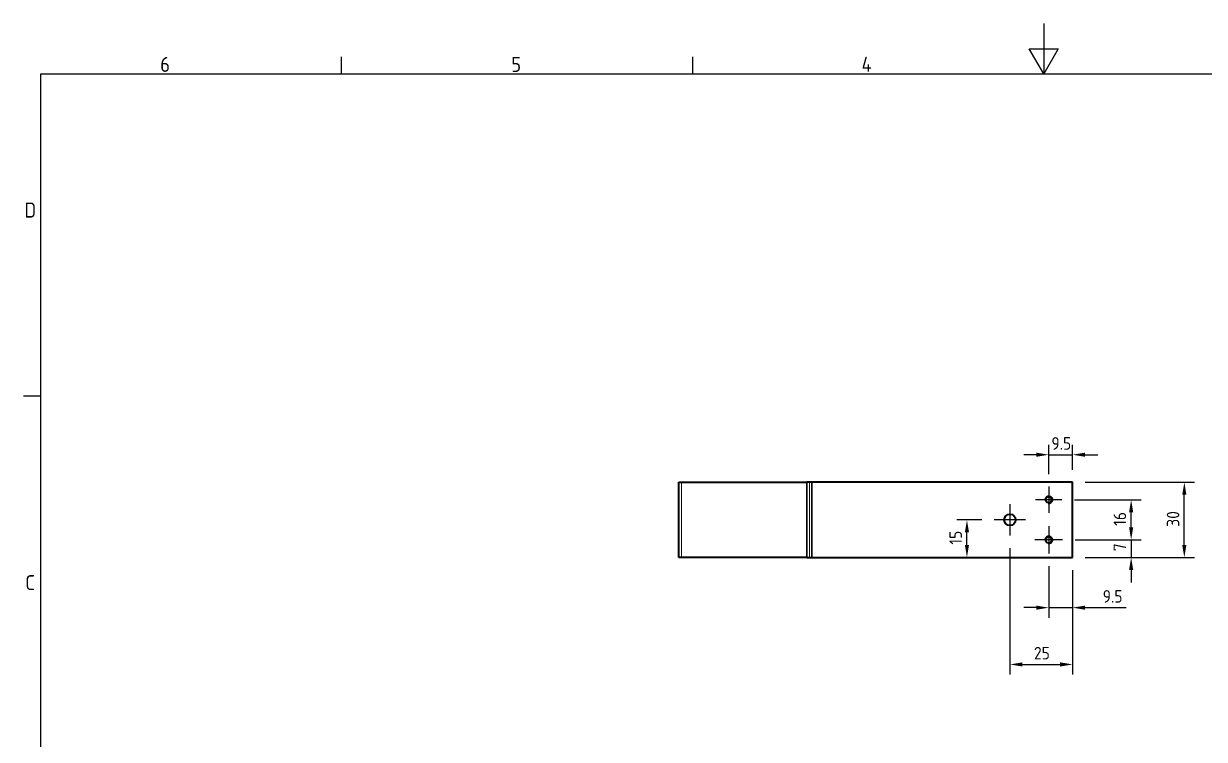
# Model space of a CAD drawing. Header units: millimetres. Extents: x 0 to 840, y 0 to 594.
# Drawn here: x 13.2 to 484.1, y 308.7 to 594 of the extents above; entities that cross this region are included whole.
import ezdxf

# ---------------------------------------------------------------- set-up
doc = ezdxf.new("R2010")
doc.units = ezdxf.units.MM
doc.header["$LTSCALE"] = 2
doc.linetypes.add('CHAIN', pattern=[0.7087, 0.4724, -0.0591, 0.1181, -0.0591])
doc.linetypes.add('DASHED', pattern=[0.2067, 0.1654, -0.0413])
doc.layers.get('0').update_dxf_attribs({"color": 3, "lineweight": 25, "true_color": 0x00ff00})
for name, color, linetype, lineweight, true_color in [('가려진 것(ISO)', 2, 'DASHED', 18, 0xffff00), ('가려진 좁은 것(ISO)', 2, 'DASHED', 18, 0xffff00), ('가시적인 것(ISO)', 3, 'Continuous', 40, 0x00ff00), ('가시적인 좁은 것(ISO)', 3, 'Continuous', 35, 0x00ff00), ('중심 표식(ISO)', 1, 'Continuous', 25, 0xff0000), ('치수(ISO)', 2, 'Continuous', 25, 0xffff00)]:
    doc.layers.add(name, color=color, linetype=linetype, lineweight=lineweight, true_color=true_color)
doc.layers.add('경계(ISO)', color=7, linetype='Continuous', lineweight=25)
doc.styles.add('문자 텍스트_PSTEK_POSCO', font='isocp.shx')
doc.styles.add('치수 텍스트_PSTEK_POSCO', font='isocp.shx')
doc.dimstyles.new('치수_PSTEK_POSCO', dxfattribs={"dimscale": 2, "dimtxt": 2.5, "dimasz": 2.5, "dimexe": 2, "dimexo": 2.5, "dimgap": 1, "dimtad": 1, "dimrnd": 1e-08, "dimdsep": 46, "dimtxsty": '치수 텍스트_PSTEK_POSCO', "dimcen": 0.09, "dimdle": 10, "dimclrd": 7, "dimclre": 7, "dimclrt": 2, "dimadec": 1, "dimazin": 2, "dimtfac": 1, "dimtmove": 0, "dimatfit": 3, "dimfxl": 1, "dimtolj": 1, "dimlwd": -1, "dimlwe": -1, "dimarcsym": 0})

# ---------------------------------------------------------------- blocks, each defined once
blk = doc.blocks.new('경계 Default Border')
at = {"layer": '경계(ISO)'}
for p, q in [((70, 287.0000076293945), (70, 290.4000091552734)), ((140, 287.0000076293945), (140, 290.4000091552734)), ((10, 222.7499961853027), (6.599999666213989, 222.7499961853027))]:
    blk.add_line(p, q, dxfattribs=at)
at = {"layer": '경계(ISO)', "flags": 128}
for points in [[(210, 297.0000076293945), (210, 287.0000076293945), (207.1132469177246, 292.0000076293945), (212.8867530822754, 292.0000076293945), (210, 287.0000076293945)], [(10, 10), (10, 287.0000076293945), (410, 287.0000076293945), (410, 10), (10, 10)]]:
    blk.add_lwpolyline(points, dxfattribs=at)
at = {"layer": '경계(ISO)', "color": 2, "true_color": 0xffff00, "char_height": 3.00000011920929, "attachment_point": 7, "style": '문자 텍스트_PSTEK_POSCO'}
for s, insert in [('6', (33.83253864943981, 287.3713945155963)), ('5', (103.8325386494398, 287.3713945155963)), ('4', (173.6662693321705, 287.4)), ('D', (6.766269272565841, 258.3463944559917)), ('C', (6.932538589835167, 184.0963944559917))]:
    blk.add_mtext(s, dxfattribs=dict(at, insert=insert))
blk = doc.blocks.new('*D22')
at = {"layer": 'Defpoints', "color": 0, "transparency": 16777216}
for p in [(427.2299953537924, 404.2105752641418), (454.8455194962315, 404.2105752641418), (427.5004953537923, 388.2105752641417)]:
    blk.add_point(p, dxfattribs=at)
at = {"layer": '치수(ISO)', "color": 7, "transparency": 16777216}
for p, q in [((432.2299953537924, 404.2105752641418), (458.8455194962315, 404.2105752641418)), ((454.8455194962315, 393.2105752641417), (454.8455194962315, 399.2105752641418)), ((432.5004953537923, 388.2105752641417), (458.8455194962315, 388.2105752641417))]:
    blk.add_line(p, q, dxfattribs=at)
for points in [[(454.0121861628982, 399.2105752641418), (455.6788528295648, 399.2105752641418), (454.8455194962315, 404.2105752641418)], [(454.0121861628982, 393.2105752641417), (455.6788528295648, 393.2105752641417), (454.8455194962315, 388.2105752641417)]]:
    blk.add_solid(points, dxfattribs=at)
at = {"layer": '치수(ISO)', "color": 2, "transparency": 16777216, "insert": (450.3455194962314, 393.8365595161102), "char_height": 5, "attachment_point": 4, "rotation": 90, "style": '치수 텍스트_PSTEK_POSCO'}
blk.add_mtext('\\A1;16', dxfattribs=at)
blk = doc.blocks.new('*D28')
at = {"layer": 'Defpoints', "color": 0, "transparency": 16777216}
for p in [(431.5004953537924, 422.1707985913356), (431.5004953537924, 411.2105752641417), (422.0004953537924, 409.4400752641417)]:
    blk.add_point(p, dxfattribs=at)
at = {"layer": '치수(ISO)', "color": 7, "transparency": 16777216}
for p, q in [((422.0004953537924, 414.4400752641417), (422.0004953537924, 426.1707985913356)), ((431.5004953537924, 416.2105752641417), (431.5004953537924, 426.1707985913356)), ((417.0004953537924, 422.1707985913356), (412.0004953537924, 422.1707985913356)), ((422.0004953537924, 422.1707985913356), (431.5004953537924, 422.1707985913356)), ((436.5004953537924, 422.1707985913356), (441.5004953537924, 422.1707985913356))]:
    blk.add_line(p, q, dxfattribs=at)
for points in [[(417.0004953537924, 423.0041319246689), (417.0004953537924, 421.3374652580023), (422.0004953537924, 422.1707985913356)], [(436.5004953537924, 423.0041319246689), (436.5004953537924, 421.3374652580023), (431.5004953537924, 422.1707985913356)]]:
    blk.add_solid(points, dxfattribs=at)
at = {"layer": '치수(ISO)', "color": 2, "transparency": 16777216, "insert": (423.0433885726059, 426.6707985913356), "char_height": 5, "attachment_point": 4, "style": '치수 텍스트_PSTEK_POSCO'}
blk.add_mtext('\\A1;9.5', dxfattribs=at)
blk = doc.blocks.new('*D29')
at = {"layer": 'Defpoints', "color": 0, "transparency": 16777216}
for p in [(406.5004953537924, 389.9605752641417), (431.5004953537924, 381.2105752641417), (431.5004953537924, 338.5781241930301)]:
    blk.add_point(p, dxfattribs=at)
at = {"layer": '치수(ISO)', "color": 7, "transparency": 16777216}
for p, q in [((406.5004953537924, 384.9605752641417), (406.5004953537924, 334.5781241930301)), ((431.5004953537924, 376.2105752641417), (431.5004953537924, 334.5781241930301)), ((411.5004953537924, 338.5781241930301), (426.5004953537924, 338.5781241930301))]:
    blk.add_line(p, q, dxfattribs=at)
for points in [[(411.5004953537924, 339.4114575263634), (411.5004953537924, 337.7447908596968), (406.5004953537924, 338.5781241930301)], [(426.5004953537924, 339.4114575263634), (426.5004953537924, 337.7447908596968), (431.5004953537924, 338.5781241930301)]]:
    blk.add_solid(points, dxfattribs=at)
at = {"layer": '치수(ISO)', "color": 2, "transparency": 16777216, "insert": (416.0834577112307, 343.0786163190143), "char_height": 5, "attachment_point": 4, "style": '치수 텍스트_PSTEK_POSCO'}
blk.add_mtext('\\A1;25', dxfattribs=at)
blk = doc.blocks.new('*D30')
at = {"layer": 'Defpoints', "color": 0, "transparency": 16777216}
for p in [(389.3676787635154, 396.2105752641417), (400.2504953537924, 396.2105752641417), (389.3676787635152, 381.2105752641417)]:
    blk.add_point(p, dxfattribs=at)
at = {"layer": '치수(ISO)', "color": 7, "transparency": 16777216}
for p, q in [((395.2504953537924, 396.2105752641417), (385.3676787635154, 396.2105752641417)), ((389.3676787635154, 386.2105752641417), (389.3676787635154, 391.2105752641417))]:
    blk.add_line(p, q, dxfattribs=at)
for points in [[(388.534345430182, 391.2105752641417), (390.2010120968487, 391.2105752641417), (389.3676787635154, 396.2105752641417)], [(388.534345430182, 386.2105752641417), (390.2010120968487, 386.2105752641417), (389.3676787635153, 381.2105752641417)]]:
    blk.add_solid(points, dxfattribs=at)
at = {"layer": '치수(ISO)', "color": 2, "transparency": 16777216, "insert": (384.8676787635152, 386.3570218735484), "char_height": 5, "attachment_point": 4, "rotation": 90, "style": '치수 텍스트_PSTEK_POSCO'}
blk.add_mtext('\\A1;15', dxfattribs=at)
blk = doc.blocks.new('*D31')
at = {"layer": 'Defpoints', "color": 0, "transparency": 16777216}
for p in [(431.5004953537924, 411.2105752641417), (476.0528571619844, 411.2105752641417), (431.5004953537924, 381.2105752641417)]:
    blk.add_point(p, dxfattribs=at)
at = {"layer": '치수(ISO)', "color": 7, "transparency": 16777216}
for p, q in [((436.5004953537924, 411.2105752641417), (480.0528571619844, 411.2105752641417)), ((476.0528571619844, 386.2105752641417), (476.0528571619844, 406.2105752641417)), ((436.5004953537924, 381.2105752641417), (480.0528571619844, 381.2105752641417))]:
    blk.add_line(p, q, dxfattribs=at)
for points in [[(475.2195238286511, 406.2105752641417), (476.8861904953177, 406.2105752641417), (476.0528571619844, 411.2105752641417)], [(475.2195238286511, 386.2105752641417), (476.8861904953177, 386.2105752641417), (476.0528571619844, 381.2105752641417)]]:
    blk.add_solid(points, dxfattribs=at)
at = {"layer": '치수(ISO)', "color": 2, "transparency": 16777216, "insert": (471.5528571619843, 393.4586067602047), "char_height": 5, "attachment_point": 4, "rotation": 90, "style": '치수 텍스트_PSTEK_POSCO'}
blk.add_mtext('\\A1;30', dxfattribs=at)
blk = doc.blocks.new('*D32')
at = {"layer": 'Defpoints', "color": 0, "transparency": 16777216}
for p in [(422.0004953537924, 382.7105752641418), (431.5004953537924, 381.2105752641417), (431.5004953537924, 361.2105752641417)]:
    blk.add_point(p, dxfattribs=at)
at = {"layer": '치수(ISO)', "color": 7, "transparency": 16777216}
for p, q in [((422.0004953537924, 377.7105752641418), (422.0004953537924, 357.2105752641417)), ((431.5004953537924, 376.2105752641417), (431.5004953537924, 357.2105752641417)), ((417.0004953537924, 361.2105752641417), (412.0004953537924, 361.2105752641417)), ((422.0004953537924, 361.2105752641417), (431.5004953537924, 361.2105752641417)), ((436.5004953537924, 361.2105752641417), (452.9147089161655, 361.2105752641417))]:
    blk.add_line(p, q, dxfattribs=at)
for points in [[(417.0004953537924, 362.043908597475), (417.0004953537924, 360.3772419308084), (422.0004953537924, 361.2105752641417)], [(436.5004953537924, 362.043908597475), (436.5004953537924, 360.3772419308084), (431.5004953537924, 361.2105752641417)]]:
    blk.add_solid(points, dxfattribs=at)
at = {"layer": '치수(ISO)', "color": 2, "transparency": 16777216, "insert": (443.5004953537924, 365.7105752641417), "char_height": 5, "attachment_point": 4, "style": '치수 텍스트_PSTEK_POSCO'}
blk.add_mtext('\\A1;9.5', dxfattribs=at)
blk = doc.blocks.new('*D33')
at = {"layer": 'Defpoints', "color": 0, "transparency": 16777216}
for p in [(427.5004953537923, 388.2105752641417), (431.5004953537924, 381.2105752641417), (454.8455194962315, 381.2105752641417)]:
    blk.add_point(p, dxfattribs=at)
at = {"layer": '치수(ISO)', "color": 7, "transparency": 16777216}
for p, q in [((454.8455194962315, 393.2105752641417), (454.8455194962315, 398.2105752641417)), ((432.5004953537923, 388.2105752641417), (458.8455194962315, 388.2105752641417)), ((454.8455194962315, 388.2105752641417), (454.8455194962315, 381.2105752641417)), ((436.5004953537924, 381.2105752641417), (458.8455194962315, 381.2105752641417)), ((454.8455194962315, 376.2105752641417), (454.8455194962315, 371.2105752641417))]:
    blk.add_line(p, q, dxfattribs=at)
for points in [[(454.0121861628982, 393.2105752641417), (455.6788528295648, 393.2105752641417), (454.8455194962315, 388.2105752641417)], [(454.0121861628982, 376.2105752641417), (455.6788528295648, 376.2105752641417), (454.8455194962315, 381.2105752641417)]]:
    blk.add_solid(points, dxfattribs=at)
at = {"layer": '치수(ISO)', "color": 2, "transparency": 16777216, "insert": (450.3455194962314, 383.7105752641418), "char_height": 5, "attachment_point": 4, "rotation": 90, "style": '치수 텍스트_PSTEK_POSCO'}
blk.add_mtext('\\A1;7', dxfattribs=at)

msp = doc.modelspace()

# ---------------------------------------------------------------- linework, layer by layer
at = {"layer": '가려진 것(ISO)'}
msp.add_line((275.5389711267262, 381.2105752641323), (275.5389711267262, 411.2105752641323), dxfattribs=at)
at = {"layer": '가려진 좁은 것(ISO)'}
msp.add_line((326.5722921235169, 411.2105752641411), (326.5722921235169, 381.2105752641411), dxfattribs=at)
at = {"layer": '가시적인 것(ISO)'}
for p, q in [((274.5389711267262, 411.2105752641328), (325.5722921235168, 411.2105752641415)), ((274.5389711267262, 381.2105752641328), (274.5389711267262, 411.2105752641328)), ((327.5722921235168, 411.2105752641417), (325.5722921235168, 411.2105752641415)), ((431.5004953537924, 411.2105752641417), (327.5722921235169, 411.2105752641417)), ((431.5004953537924, 381.2105752641417), (431.5004953537924, 411.2105752641417)), ((325.5722921235168, 381.2105752641415), (274.5389711267262, 381.2105752641328)), ((325.5722921235168, 381.2105752641415), (327.5722921235168, 381.2105752641417)), ((327.5722921235169, 381.2105752641417), (431.5004953537924, 381.2105752641417))]:
    msp.add_line(p, q, dxfattribs=at)
for centre, radius in [((422.0004953537924, 404.2105752641417), 1.2295), ((406.5004953537924, 396.2105752641417), 2.25), ((422.0004953537924, 388.2105752641417), 1.2295)]:
    msp.add_circle(centre, radius, dxfattribs=at)
at = {"layer": '가시적인 좁은 것(ISO)'}
for p, q in [((325.5722921235168, 381.2105752641415), (325.5722921235168, 411.2105752641415)), ((327.5722921235169, 411.2105752641417), (327.5722921235169, 381.2105752641417))]:
    msp.add_line(p, q, dxfattribs=at)
for centre in [(422.0004953537924, 404.2105752641417), (422.0004953537924, 388.2105752641417)]:
    msp.add_arc(centre, 1.5, 260.0000000000042, 169.999999999952, dxfattribs=at)
at = {"layer": '중심 표식(ISO)', "linetype": 'CHAIN'}
for p, q in [((422.0004953537924, 409.4400752641417), (422.0004953537924, 398.9810752641417)), ((406.5004953537924, 402.4605752641417), (406.5004953537924, 389.9605752641417)), ((427.2299953537924, 404.2105752641418), (416.7709953537923, 404.2105752641418)), ((412.7504953537924, 396.2105752641417), (400.2504953537924, 396.2105752641417)), ((422.0004953537924, 393.7105752641417), (422.0004953537924, 382.7105752641418)), ((427.5004953537923, 388.2105752641417), (416.5004953537924, 388.2105752641417))]:
    msp.add_line(p, q, dxfattribs=at)

# ---------------------------------------------------------------- block references
at = {"xscale": 2, "yscale": 2, "zscale": 2}
msp.add_blockref('경계 Default Border', (0, 0), dxfattribs=at)

# ---------------------------------------------------------------- dimensions: what is measured, and where the dimension line sits
at = {"layer": '치수(ISO)', "color": 7}
for base, p1, p2, angle, override, picture, middle in [((431.5004953537924, 422.1707985913356), (422.0004953537924, 409.4400752641417), (431.5004953537924, 411.2105752641417), 180, {"dimdec": 2, "dimtp": 0, "dimtm": -0, "dimtdec": 2, "dimtofl": 1, "dimatfit": 1}, '*D28', (426.7504953537924, 422.1707985913356)), ((476.0528571619844, 411.2105752641417), (431.5004953537924, 381.2105752641417), (431.5004953537924, 411.2105752641417), 90, {"dimdec": 2, "dimtp": 0, "dimtm": -0, "dimtdec": 2, "dimtofl": 0, "dimatfit": 1}, '*D31', (476.0528571619843, 396.2105752641417)), ((454.8455194962315, 404.2105752641418), (427.5004953537923, 388.2105752641417), (427.2299953537924, 404.2105752641418), 90, {"dimdec": 2, "dimtp": 0, "dimtm": -0, "dimtdec": 2, "dimtofl": 0, "dimatfit": 1}, '*D22', (454.8455194962314, 396.2105752641418)), ((389.3676787635154, 396.2105752641417), (389.3676787635152, 381.2105752641417), (400.2504953537924, 396.2105752641417), 270, {"dimdec": 2, "dimse1": 1, "dimtp": 0, "dimtm": -0, "dimtdec": 2, "dimtofl": 0, "dimatfit": 1}, '*D30', (389.3676787635152, 388.7105752641417)), ((454.8455194962315, 381.2105752641417), (427.5004953537923, 388.2105752641417), (431.5004953537924, 381.2105752641417), 90, {"dimdec": 2, "dimtp": 0, "dimtm": -0, "dimtdec": 2, "dimtofl": 1, "dimatfit": 1}, '*D33', (454.8455194962314, 384.7105752641418)), ((431.5004953537924, 338.5781241930301), (406.5004953537924, 389.9605752641417), (431.5004953537924, 381.2105752641417), 180, {"dimdec": 2, "dimtp": 0, "dimtm": -0, "dimtdec": 2, "dimtofl": 0, "dimatfit": 1}, '*D29', (419.0004953537924, 338.5781241930301)), ((431.5004953537924, 361.2105752641417), (422.0004953537924, 382.7105752641418), (431.5004953537924, 381.2105752641417), 180, {"dimdec": 2, "dimtp": 0, "dimtm": -0, "dimtdec": 2, "dimtofl": 1, "dimatfit": 1}, '*D32', (447.207602134979, 361.2105752641417))]:
    dim = msp.add_linear_dim(base=base, p1=p1, p2=p2, angle=angle, dimstyle='치수_PSTEK_POSCO', override=override, dxfattribs=at)
    dim.commit()
    dim.dimension.update_dxf_attribs({"geometry": picture, "text_midpoint": middle, "dimtype": 160})

doc.saveas('drawing.dxf')
